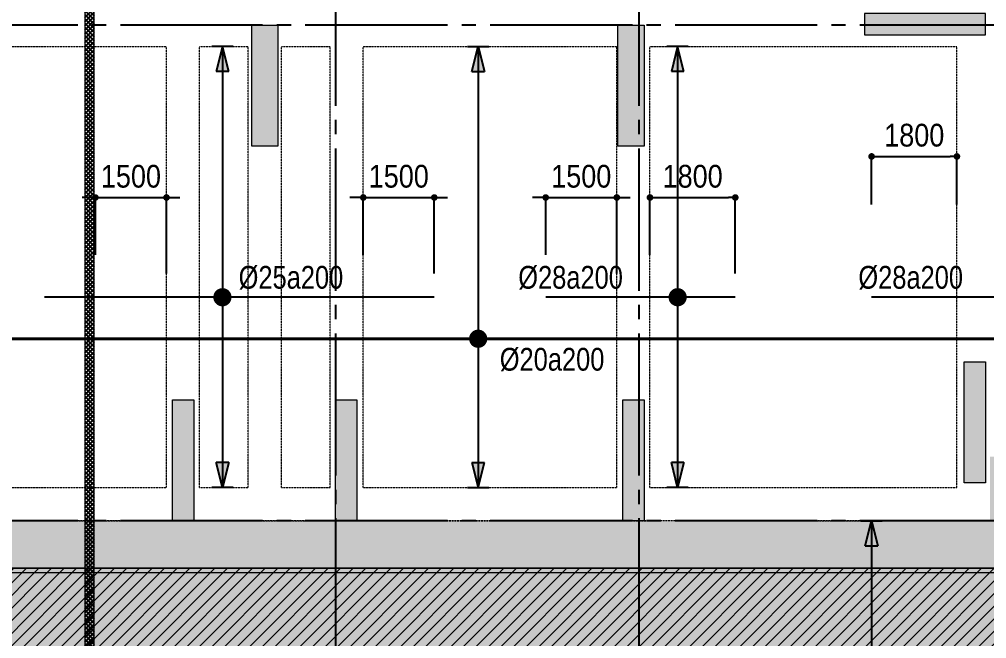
# Model space of a CAD drawing. Header units: millimetres. Extents: x -3819597 to -2591384, y 582389 to 820195.
# Drawn here: x -3717024 to -3696618, y 738096 to 751156 of the extents above; entities that cross this region are included whole.
import ezdxf
from ezdxf.enums import TextEntityAlignment as Align

# ---------------------------------------------------------------- set-up
doc = ezdxf.new("R2010")
doc.units = ezdxf.units.MM
doc.header["$MEASUREMENT"] = 0
for name, pattern in [('CENTER', [2, 1.25, -0.25, 0.25, -0.25]), ('CHG_XX_Damsan_Ham 2$0$CHG_XX_Damsan_Ham 2$0$HIDDEN', [0.375, 0.25, -0.125]), ('CHG_XX_Luoi truc$0$MB_Luoi truc$0$Center101', [13, 10, -1, 1, -1]), ('HIDDEN', [0.375, 0.25, -0.125])]:
    doc.linetypes.add(name, pattern=pattern)
doc.layers.get('0').update_dxf_attribs({"lineweight": 9})
doc.layers.get('Defpoints').update_dxf_attribs({"color": 10, "lineweight": 0})
for name, color, linetype in [('02HN. TEXT B', 1, 'Continuous'), ('08HN. SSS X', 6, 'Continuous'), ('12HN. GRID', 1, 'CENTER'), ("CHG_XX_Damsan_Ham 2$0$CHG_XX_Damsan_Ham 2$0$'S_General_Hatch_8", 8, 'Continuous'), ('CHG_XX_Luoi truc$0$Grid', 34, 'Continuous'), ('CHG_XX_Luoi truc$0$Grid Line', 8, 'CHG_XX_Luoi truc$0$MB_Luoi truc$0$Center101'), ('dim', 51, 'Continuous')]:
    doc.layers.add(name, color=color, linetype=linetype)
for name, color, linetype, lineweight in [('CHG_XX_Cot_Ham 2$0$NS-Pier-H2', 150, 'Continuous', 13), ('CHG_XX_Cot_Ham 2$0$NS-Pier-H2 @ 1', 150, 'Continuous', 13), ('CHG_XX_Cot_Ham 2$0$NS-Pier-H2 @ 150', 150, 'Continuous', 13), ("CHG_XX_Damsan_Ham 2$0$CHG_XX_Damsan_Ham 2$0$'S_General_Hidden_1 Thin", 1, 'CHG_XX_Damsan_Ham 2$0$CHG_XX_Damsan_Ham 2$0$HIDDEN', 18), ('CHG_XX_Damsan_Ham 2$0$CHG_XX_Damsan_Ham 2$0$DBAO', 3, 'Continuous', 13), ('CHG_XX_Damsan_Ham 2$0$CHG_XX_Damsan_Ham 2$0$DTE-MEP-H-SLAB TEXT', 3, 'Continuous', 0), ('CHG_XX_Damsan_Ham 2$0$CHG_XX_Damsan_Ham 2$0$HATCH', 154, 'Continuous', 9), ('CHG_XX_Damsan_Ham 2$0$CHG_XX_Damsan_Ham 2$0$mach ngung thi cong', 6, 'Continuous', 13), ('CHG_XX_Damsan_Ham 2$0$CHG_XX_Damsan_Ham 2$0$Start hatch', 8, 'Continuous', 25), ('CHG_XX_Damsan_Ham 2$0$HATCH', 57, 'Continuous', 9), ('CHG_XX_Damsan_Ham 2$0$mach ngung thi cong', 6, 'Continuous', 13), ('thep chay suot', 5, 'HIDDEN', 40)]:
    doc.layers.add(name, color=color, linetype=linetype, lineweight=lineweight)
doc.styles.add('[HN042014]STYLE', font='arial.ttf', dxfattribs={"width": 0.8})
doc.styles.add('CHG_XX_Luoi truc$0$MB_Luoi truc$0$Grid A-F$0$VNI-HelveCB', font='VHELVCB_0.TTF')
doc.styles.add('MB_Luoi truc$0$Arial_C', font='arial.ttf', dxfattribs={"width": 0.85})
doc.dimstyles.new('200', dxfattribs={"dimscale": 200, "dimtxt": 2.4, "dimasz": 0.7, "dimexe": 0.0003, "dimexo": 0, "dimgap": 1, "dimtad": 1, "dimdec": 0, "dimzin": 12, "dimdsep": 46, "dimtxsty": 'MB_Luoi truc$0$Arial_C', "dimblk": 'MB_Luoi truc$0$_Dot', "dimcen": 0.5, "dimclrd": 256, "dimclre": 8, "dimclrt": 1, "dimadec": 0, "dimazin": 0, "dimtfac": 1, "dimtdec": 0, "dimtix": 1, "dimtmove": 2, "dimatfit": 3, "dimldrblk": 'MB_Luoi truc$0$HTT Arrow 30', "dimfxl": 1, "dimtolj": 1, "dimtzin": 0, "dimlwe": -1, "dimarcsym": 0})

# ---------------------------------------------------------------- blocks, each defined once
blk = doc.blocks.new('*U707')
at = {"layer": '12HN. GRID', "linetype": 'Continuous'}
h = blk.add_hatch(color=256, dxfattribs=at)
h.dxf.hatch_style = 1
h.paths.add_polyline_path([(-44, 1877.6), (44, 1877.6), (0, 2053.6)])
h = blk.add_hatch(color=256, dxfattribs=at)
h.dxf.hatch_style = 1
h.paths.add_polyline_path([(0, -1046.4), (44, -870.4), (-44, -870.4)])
for p, q in [((-75, 2053.6), (75, 2053.6)), ((-44, 1877.6), (0, 2053.6)), ((0, 2053.6), (0, -1046.4)), ((0, 2053.6), (44, 1877.6)), ((-44, 1877.6), (44, 1877.6)), ((-44, -870.4), (44, -870.4)), ((-44, -870.4), (0, -1046.4)), ((0, -1046.4), (44, -870.4)), ((-75, -1046.4), (75, -1046.4))]:
    blk.add_line(p, q, dxfattribs=at)
at = {"layer": '12HN. GRID', "linetype": 'Continuous', "const_width": 64, "flags": 128}
blk.add_lwpolyline([(-32, 0, 1), (32, 0, 1)], format="xyb", close=True, dxfattribs=at)
at = {"layer": 'thep chay suot', "linetype": 'HIDDEN', "ltscale": 10}
blk.add_line((-6365, 0), (11547.3, 0), dxfattribs=at)
at = {"layer": '02HN. TEXT B', "linetype": 'ByBlock', "style": '[HN042014]STYLE', "width": 0.8, "flags": 8}
blk.add_attdef('0', text='', height=160, dxfattribs=at).set_placement((-351.3, 260), align=Align.MIDDLE_CENTER)
blk.add_attdef('1', text='', height=160, dxfattribs=at).set_placement((151.8, -144.2), align=Align.MIDDLE_LEFT)
at = {"layer": 'Defpoints', "color": 9, "linetype": 'ByBlock', "style": '[HN042014]STYLE', "width": 0.8, "flags": 9}
for tag, p in [('2', (-1967.4, 553.2)), ('3', (-1967.4, 148.4)), ('4', (-1967.4, -256.4)), ('5', (-1967.4, -646.8))]:
    blk.add_attdef(tag, text='', height=250, dxfattribs=at).set_placement(p, align=Align.MIDDLE_CENTER)
blk = doc.blocks.new('*U708')
at = {"layer": '12HN. GRID', "linetype": 'Continuous'}
h = blk.add_hatch(color=256, dxfattribs=at)
h.dxf.hatch_style = 1
h.paths.add_polyline_path([(-44, 12158.7), (44, 12158.7), (0, 12334.7)])
for p, q in [((-75, 12334.7), (75, 12334.7)), ((-44, 12158.7), (0, 12334.7)), ((0, 12334.7), (0, -3082)), ((0, 12334.7), (44, 12158.7)), ((-44, 12158.7), (44, 12158.7))]:
    blk.add_line(p, q, dxfattribs=at)
at = {"layer": '02HN. TEXT B', "linetype": 'ByBlock', "style": '[HN042014]STYLE', "width": 0.8, "flags": 8}
blk.add_attdef('0', text='', height=160, dxfattribs=at).set_placement((-351.3, 260), align=Align.MIDDLE_CENTER)
blk.add_attdef('1', text='', height=160, dxfattribs=at).set_placement((151.8, 180), align=Align.MIDDLE_LEFT)
at = {"layer": 'Defpoints', "color": 9, "linetype": 'ByBlock', "style": '[HN042014]STYLE', "width": 0.8, "flags": 9}
for tag, p in [('2', (-12351, -1512.2)), ('3', (-12351, -1917)), ('4', (-12351, -2321.8)), ('5', (-12351, -2712.2))]:
    blk.add_attdef(tag, text='', height=250, dxfattribs=at).set_placement(p, align=Align.MIDDLE_CENTER)
blk = doc.blocks.new('MB_Luoi truc$0$_Dot')
at = {"color": 0, "linetype": 'ByBlock', "lineweight": -2}
blk.add_line((-0.5, 0), (-1, 0), dxfattribs=at)
at = {"color": 0, "linetype": 'ByBlock', "const_width": 0.5}
blk.add_lwpolyline([(-0.25, 0, 1), (0.25, 0, 1)], format="xyb", close=True, dxfattribs=at)
blk = doc.blocks.new('*D663')
at = {"layer": 'Defpoints', "color": 0, "ltscale": 1500, "transparency": 16777216}
for p in [(-3713920, 747399), (-3715420, 746189), (-3713920, 745296)]:
    blk.add_point(p, dxfattribs=at)
at = {"layer": 'dim', "lineweight": -2, "ltscale": 1500, "transparency": 16777216}
for p, q in [((-3715560, 747399), (-3715700, 747399)), ((-3715420, 747399), (-3713920, 747399)), ((-3713780, 747399), (-3713640, 747399))]:
    blk.add_line(p, q, dxfattribs=at)
at = {"layer": 'dim', "color": 8, "ltscale": 1500, "transparency": 16777216}
for p, q in [((-3715420, 746189), (-3715420, 747399)), ((-3713920, 745799), (-3713920, 747399))]:
    blk.add_line(p, q, dxfattribs=at)
at = {"layer": 'dim', "lineweight": -2, "ltscale": 1500, "transparency": 16777216, "xscale": 140, "yscale": 140, "zscale": 140}
blk.add_blockref('MB_Luoi truc$0$_Dot', (-3715420, 747399), dxfattribs=at)
at = {"layer": 'dim', "lineweight": -2, "ltscale": 1500, "transparency": 16777216, "xscale": 140, "yscale": 140, "zscale": 140, "rotation": 180}
blk.add_blockref('MB_Luoi truc$0$_Dot', (-3713920, 747399), dxfattribs=at)
at = {"layer": 'dim', "color": 1, "ltscale": 1500, "transparency": 16777216, "insert": (-3714670, 747844), "char_height": 480, "attachment_point": 5, "style": 'MB_Luoi truc$0$Arial_C'}
blk.add_mtext('\\A1;1500', dxfattribs=at)
blk = doc.blocks.new('MB_Luoi truc$0$HTT Arrow 30')
blk.add_hatch(color=256).paths.add_polyline_path([(-2.5, 0.375), (-2.5, -0.375), (0, 0)])
at = {"color": 0, "linetype": 'ByBlock', "lineweight": -2}
for p, q in [((0, 0), (-2.5, 0.375)), ((-2.5, -0.375), (-2.5, 0.375)), ((0, 0), (-2.5, -0.375))]:
    blk.add_line(p, q, dxfattribs=at)
blk = doc.blocks.new('*D664')
at = {"layer": 'Defpoints', "color": 0, "ltscale": 1500, "transparency": 16777216}
for p in [(-3708271, 747399), (-3709770, 746189), (-3708271, 745296)]:
    blk.add_point(p, dxfattribs=at)
at = {"layer": 'dim', "lineweight": -2, "ltscale": 1500, "transparency": 16777216}
for p, q in [((-3709910, 747399), (-3710050, 747399)), ((-3709770, 747399), (-3708271, 747399)), ((-3708131, 747399), (-3707991, 747399))]:
    blk.add_line(p, q, dxfattribs=at)
at = {"layer": 'dim', "color": 8, "ltscale": 1500, "transparency": 16777216}
for p, q in [((-3709770, 746189), (-3709770, 747399)), ((-3708271, 745799), (-3708271, 747399))]:
    blk.add_line(p, q, dxfattribs=at)
at = {"layer": 'dim', "lineweight": -2, "ltscale": 1500, "transparency": 16777216, "xscale": 140, "yscale": 140, "zscale": 140}
blk.add_blockref('MB_Luoi truc$0$_Dot', (-3709770, 747399), dxfattribs=at)
at = {"layer": 'dim', "lineweight": -2, "ltscale": 1500, "transparency": 16777216, "xscale": 140, "yscale": 140, "zscale": 140, "rotation": 180}
blk.add_blockref('MB_Luoi truc$0$_Dot', (-3708271, 747399), dxfattribs=at)
at = {"layer": 'dim', "color": 1, "ltscale": 1500, "transparency": 16777216, "insert": (-3709020, 747844), "char_height": 480, "attachment_point": 5, "style": 'MB_Luoi truc$0$Arial_C'}
blk.add_mtext('\\A1;1500', dxfattribs=at)
blk = doc.blocks.new('*D665')
at = {"layer": 'Defpoints', "color": 0, "ltscale": 1500, "transparency": 16777216}
for p in [(-3704420, 747399), (-3705920, 746189), (-3704420, 745296)]:
    blk.add_point(p, dxfattribs=at)
at = {"layer": 'dim', "lineweight": -2, "ltscale": 1500, "transparency": 16777216}
for p, q in [((-3706060, 747399), (-3706200, 747399)), ((-3705920, 747399), (-3704420, 747399)), ((-3704280, 747399), (-3704140, 747399))]:
    blk.add_line(p, q, dxfattribs=at)
at = {"layer": 'dim', "color": 8, "ltscale": 1500, "transparency": 16777216}
for p, q in [((-3705920, 746189), (-3705920, 747399)), ((-3704420, 745799), (-3704420, 747399))]:
    blk.add_line(p, q, dxfattribs=at)
at = {"layer": 'dim', "lineweight": -2, "ltscale": 1500, "transparency": 16777216, "xscale": 140, "yscale": 140, "zscale": 140}
blk.add_blockref('MB_Luoi truc$0$_Dot', (-3705920, 747399), dxfattribs=at)
at = {"layer": 'dim', "lineweight": -2, "ltscale": 1500, "transparency": 16777216, "xscale": 140, "yscale": 140, "zscale": 140, "rotation": 180}
blk.add_blockref('MB_Luoi truc$0$_Dot', (-3704420, 747399), dxfattribs=at)
at = {"layer": 'dim', "color": 1, "ltscale": 1500, "transparency": 16777216, "insert": (-3705170, 747844), "char_height": 480, "attachment_point": 5, "style": 'MB_Luoi truc$0$Arial_C'}
blk.add_mtext('\\A1;1500', dxfattribs=at)
blk = doc.blocks.new('*D666')
at = {"layer": 'Defpoints', "color": 0, "ltscale": 1500, "transparency": 16777216}
for p in [(-3701921, 747399), (-3703720, 746189), (-3701921, 745296)]:
    blk.add_point(p, dxfattribs=at)
at = {"layer": 'dim', "color": 8, "ltscale": 1500, "transparency": 16777216}
for p, q in [((-3703720, 746189), (-3703720, 747399)), ((-3701921, 745799), (-3701921, 747399))]:
    blk.add_line(p, q, dxfattribs=at)
at = {"layer": 'dim', "lineweight": -2, "ltscale": 1500, "transparency": 16777216}
blk.add_line((-3703580, 747399), (-3702061, 747399), dxfattribs=at)
at = {"layer": 'dim', "lineweight": -2, "ltscale": 1500, "transparency": 16777216, "xscale": 140, "yscale": 140, "zscale": 140, "rotation": 180}
blk.add_blockref('MB_Luoi truc$0$_Dot', (-3703720, 747399), dxfattribs=at)
at = {"layer": 'dim', "lineweight": -2, "ltscale": 1500, "transparency": 16777216, "xscale": 140, "yscale": 140, "zscale": 140}
blk.add_blockref('MB_Luoi truc$0$_Dot', (-3701921, 747399), dxfattribs=at)
at = {"layer": 'dim', "color": 1, "ltscale": 1500, "transparency": 16777216, "insert": (-3702820, 747844), "char_height": 480, "attachment_point": 5, "style": 'MB_Luoi truc$0$Arial_C'}
blk.add_mtext('\\A1;1800', dxfattribs=at)
blk = doc.blocks.new('*U668')
at = {"layer": '12HN. GRID', "linetype": 'Continuous'}
h = blk.add_hatch(color=256, dxfattribs=at)
h.dxf.hatch_style = 1
h.paths.add_polyline_path([(-44, 1585.8), (44, 1585.8), (0, 1761.8)])
h = blk.add_hatch(color=256, dxfattribs=at)
h.dxf.hatch_style = 1
h.paths.add_polyline_path([(0, -1338.2), (44, -1162.2), (-44, -1162.2)])
at = {"layer": '08HN. SSS X', "linetype": 'ByBlock', "ltscale": 10}
for p, q in [((-1489.8, 0), (1251.7, 0)), ((-1489.8, 0), (-1489.8, 0)), ((1251.7, 0), (1251.7, 0))]:
    blk.add_line(p, q, dxfattribs=at)
at = {"layer": '12HN. GRID', "linetype": 'Continuous'}
for p, q in [((-75, 1761.8), (75, 1761.8)), ((-44, 1585.8), (0, 1761.8)), ((0, 1761.8), (0, -1338.2)), ((0, 1761.8), (44, 1585.8)), ((-44, 1585.8), (44, 1585.8)), ((-44, -1162.2), (44, -1162.2)), ((-44, -1162.2), (0, -1338.2)), ((0, -1338.2), (44, -1162.2)), ((-75, -1338.2), (75, -1338.2))]:
    blk.add_line(p, q, dxfattribs=at)
at = {"layer": '12HN. GRID', "linetype": 'Continuous', "const_width": 64, "flags": 128}
blk.add_lwpolyline([(-32, 0, 1), (32, 0, 1)], format="xyb", close=True, dxfattribs=at)
at = {"layer": '02HN. TEXT B', "linetype": 'ByBlock', "style": '[HN042014]STYLE', "width": 0.8, "flags": 8}
blk.add_attdef('1', text='', height=160, dxfattribs=at).set_placement((-848.4, 140), align=Align.MIDDLE_LEFT)
blk.add_attdef('0', text='', height=160, dxfattribs=at).set_placement((1102.5, 160), align=Align.MIDDLE_CENTER)
at = {"layer": 'Defpoints', "color": 9, "linetype": 'ByBlock', "style": '[HN042014]STYLE', "width": 0.8, "flags": 9}
for tag, p in [('2', (3549.9, 9127.5)), ('3', (3549.9, 8722.7)), ('4', (3549.9, 8317.9)), ('5', (3549.9, 7927.5))]:
    blk.add_attdef(tag, text='', height=250, dxfattribs=at).set_placement(p, align=Align.MIDDLE_CENTER)
blk = doc.blocks.new('*U667')
at = {"layer": '12HN. GRID', "linetype": 'Continuous'}
h = blk.add_hatch(color=256, dxfattribs=at)
h.dxf.hatch_style = 1
h.paths.add_polyline_path([(-44, 1585.8), (44, 1585.8), (0, 1761.8)])
h = blk.add_hatch(color=256, dxfattribs=at)
h.dxf.hatch_style = 1
h.paths.add_polyline_path([(0, -1338.2), (44, -1162.2), (-44, -1162.2)])
at = {"layer": '08HN. SSS X', "linetype": 'ByBlock', "ltscale": 10}
for p, q in [((-405.4, 0), (927.8, 0)), ((-405.4, 0), (-405.4, 0)), ((927.8, 0), (927.8, 0))]:
    blk.add_line(p, q, dxfattribs=at)
at = {"layer": '12HN. GRID', "linetype": 'Continuous'}
for p, q in [((-75, 1761.8), (75, 1761.8)), ((-44, 1585.8), (0, 1761.8)), ((0, 1761.8), (0, -1338.2)), ((0, 1761.8), (44, 1585.8)), ((-44, 1585.8), (44, 1585.8)), ((-44, -1162.2), (44, -1162.2)), ((-44, -1162.2), (0, -1338.2)), ((0, -1338.2), (44, -1162.2)), ((-75, -1338.2), (75, -1338.2))]:
    blk.add_line(p, q, dxfattribs=at)
at = {"layer": '12HN. GRID', "linetype": 'Continuous', "const_width": 64, "flags": 128}
blk.add_lwpolyline([(-32, 0, 1), (32, 0, 1)], format="xyb", close=True, dxfattribs=at)
at = {"layer": '02HN. TEXT B', "linetype": 'ByBlock', "style": '[HN042014]STYLE', "width": 0.8, "flags": 8}
blk.add_attdef('1', text='', height=160, dxfattribs=at).set_placement((386.2, 140), align=Align.MIDDLE_LEFT)
blk.add_attdef('0', text='', height=160, dxfattribs=at).set_placement((1102.5, 160), align=Align.MIDDLE_CENTER)
at = {"layer": 'Defpoints', "color": 9, "linetype": 'ByBlock', "style": '[HN042014]STYLE', "width": 0.8, "flags": 9}
for tag, p in [('2', (3350.9, 9127.5)), ('3', (3350.9, 8722.7)), ('4', (3350.9, 8317.9)), ('5', (3350.9, 7927.5))]:
    blk.add_attdef(tag, text='', height=250, dxfattribs=at).set_placement(p, align=Align.MIDDLE_CENTER)
blk = doc.blocks.new('*D669')
at = {"layer": 'Defpoints', "color": 0, "ltscale": 1500, "transparency": 16777216}
for p in [(-3697245, 748265), (-3699045, 747248), (-3697245, 747248)]:
    blk.add_point(p, dxfattribs=at)
at = {"layer": 'dim', "color": 8, "ltscale": 1500, "transparency": 16777216}
for p, q in [((-3699045, 747248), (-3699045, 748265)), ((-3697245, 747248), (-3697245, 748265))]:
    blk.add_line(p, q, dxfattribs=at)
at = {"layer": 'dim', "lineweight": -2, "ltscale": 1500, "transparency": 16777216}
blk.add_line((-3698905, 748265), (-3697385, 748265), dxfattribs=at)
at = {"layer": 'dim', "lineweight": -2, "ltscale": 1500, "transparency": 16777216, "xscale": 140, "yscale": 140, "zscale": 140, "rotation": 180}
blk.add_blockref('MB_Luoi truc$0$_Dot', (-3699045, 748265), dxfattribs=at)
at = {"layer": 'dim', "lineweight": -2, "ltscale": 1500, "transparency": 16777216, "xscale": 140, "yscale": 140, "zscale": 140}
blk.add_blockref('MB_Luoi truc$0$_Dot', (-3697245, 748265), dxfattribs=at)
at = {"layer": 'dim', "color": 1, "ltscale": 1500, "transparency": 16777216, "insert": (-3698145, 748710), "char_height": 480, "attachment_point": 5, "style": 'MB_Luoi truc$0$Arial_C'}
blk.add_mtext('\\A1;1800', dxfattribs=at)
blk = doc.blocks.new('*U671')
at = {"layer": '12HN. GRID', "linetype": 'Continuous'}
h = blk.add_hatch(color=256, dxfattribs=at)
h.dxf.hatch_style = 1
h.paths.add_polyline_path([(-44, 1377.4), (44, 1377.4), (0, 1553.4)])
h = blk.add_hatch(color=256, dxfattribs=at)
h.dxf.hatch_style = 1
h.paths.add_polyline_path([(0, -888.2), (44, -712.2), (-44, -712.2)])
at = {"layer": '08HN. SSS X', "linetype": 'ByBlock', "ltscale": 10}
for p, q in [((-738.7, 0), (1027.8, 0)), ((-738.7, 0), (-738.7, 0)), ((1027.8, 0), (1027.8, 0))]:
    blk.add_line(p, q, dxfattribs=at)
at = {"layer": '12HN. GRID', "linetype": 'Continuous'}
for p, q in [((-75, 1553.4), (75, 1553.4)), ((-44, 1377.4), (0, 1553.4)), ((0, 1553.4), (0, -888.2)), ((0, 1553.4), (44, 1377.4)), ((-44, 1377.4), (44, 1377.4)), ((-44, -712.2), (44, -712.2)), ((-44, -712.2), (0, -888.2)), ((0, -888.2), (44, -712.2)), ((-75, -888.2), (75, -888.2))]:
    blk.add_line(p, q, dxfattribs=at)
at = {"layer": '12HN. GRID', "linetype": 'Continuous', "const_width": 64, "flags": 128}
blk.add_lwpolyline([(-32, 0, 1), (32, 0, 1)], format="xyb", close=True, dxfattribs=at)
at = {"layer": '02HN. TEXT B', "linetype": 'ByBlock', "style": '[HN042014]STYLE', "width": 0.8, "flags": 8}
blk.add_attdef('1', text='', height=160, dxfattribs=at).set_placement((386.2, 140), align=Align.MIDDLE_LEFT)
blk.add_attdef('0', text='', height=160, dxfattribs=at).set_placement((1102.5, 160), align=Align.MIDDLE_CENTER)
at = {"layer": 'Defpoints', "color": 9, "linetype": 'ByBlock', "style": '[HN042014]STYLE', "width": 0.8, "flags": 9}
for tag, p in [('2', (3350.9, 9127.5)), ('3', (3350.9, 8722.7)), ('4', (3350.9, 8317.9)), ('5', (3350.9, 7927.5))]:
    blk.add_attdef(tag, text='', height=250, dxfattribs=at).set_placement(p, align=Align.MIDDLE_CENTER)
blk = doc.blocks.new('*U672')
at = {"layer": '12HN. GRID', "linetype": 'Continuous'}
h = blk.add_hatch(color=256, dxfattribs=at)
h.dxf.hatch_style = 1
h.paths.add_polyline_path([(-44, 2320.1), (44, 2320.1), (0, 2496.1)])
h = blk.add_hatch(color=256, dxfattribs=at)
h.dxf.hatch_style = 1
h.paths.add_polyline_path([(0, -1824.8), (44, -1648.8), (-44, -1648.8)])
at = {"layer": '08HN. SSS X', "linetype": 'ByBlock', "ltscale": 10}
for p, q in [((-834.6, 0), (831.9, 0)), ((-834.6, 0), (-834.6, 0)), ((831.9, 0), (831.9, 0))]:
    blk.add_line(p, q, dxfattribs=at)
at = {"layer": '12HN. GRID', "linetype": 'Continuous'}
for p, q in [((-75, 2496.1), (75, 2496.1)), ((-44, 2320.1), (0, 2496.1)), ((0, 2496.1), (0, -1824.8)), ((0, 2496.1), (44, 2320.1)), ((-44, 2320.1), (44, 2320.1)), ((-44, -1648.8), (44, -1648.8)), ((-44, -1648.8), (0, -1824.8)), ((0, -1824.8), (44, -1648.8)), ((-75, -1824.8), (75, -1824.8))]:
    blk.add_line(p, q, dxfattribs=at)
at = {"layer": '12HN. GRID', "linetype": 'Continuous', "const_width": 64, "flags": 128}
blk.add_lwpolyline([(-32, 0, 1), (32, 0, 1)], format="xyb", close=True, dxfattribs=at)
at = {"layer": '02HN. TEXT B', "linetype": 'ByBlock', "style": '[HN042014]STYLE', "width": 0.8, "flags": 8}
blk.add_attdef('1', text='', height=160, dxfattribs=at).set_placement((164.4, 140), align=Align.MIDDLE_LEFT)
blk.add_attdef('0', text='', height=160, dxfattribs=at).set_placement((1102.5, 160), align=Align.MIDDLE_CENTER)
at = {"layer": 'Defpoints', "color": 9, "linetype": 'ByBlock', "style": '[HN042014]STYLE', "width": 0.8, "flags": 9}
for tag, p in [('2', (3130.1, 8819.6)), ('3', (3130.1, 8414.9)), ('4', (3130.1, 8010.1)), ('5', (3130.1, 7619.6))]:
    blk.add_attdef(tag, text='', height=250, dxfattribs=at).set_placement(p, align=Align.MIDDLE_CENTER)
blk = doc.blocks.new('*U1035')
at = {"layer": 'CHG_XX_Cot_Ham 2$0$NS-Pier-H2 @ 1'}
h = blk.add_hatch(color=256, dxfattribs=at)
h.dxf.hatch_style = 1
h.paths.add_polyline_path([(450, 0), (0, 0), (0, -2550), (450, -2550)])
at = {"layer": 'CHG_XX_Cot_Ham 2$0$NS-Pier-H2 @ 150'}
h = blk.add_hatch(color=256, dxfattribs=at)
h.dxf.hatch_style = 1
h.paths.add_polyline_path([(450, 0), (0, 0), (0, -2550), (450, -2550)])
blk = doc.blocks.new('CHG_XX_Cot_Ham 2$0$Block A_C450x2250')
at = {"layer": 'CHG_XX_Cot_Ham 2$0$NS-Pier-H2'}
blk.add_lwpolyline([(450, -2550), (0, -2550), (0, 0), (450, 0)], close=True, dxfattribs=at)
blk.add_blockref('*U1035', (0, 0), dxfattribs=at)
blk = doc.blocks.new('*U1038')
at = {"layer": 'CHG_XX_Cot_Ham 2$0$NS-Pier-H2 @ 1'}
h = blk.add_hatch(color=256, dxfattribs=at)
h.dxf.hatch_style = 1
h.paths.add_polyline_path([(550, 0), (0, 0), (0, -2550), (550, -2550)])
at = {"layer": 'CHG_XX_Cot_Ham 2$0$NS-Pier-H2 @ 150'}
h = blk.add_hatch(color=256, dxfattribs=at)
h.dxf.hatch_style = 1
h.paths.add_polyline_path([(550, 0), (0, 0), (0, -2550), (550, -2550)])
blk = doc.blocks.new('CHG_XX_Cot_Ham 2$0$550x2550')
at = {"layer": 'CHG_XX_Cot_Ham 2$0$NS-Pier-H2'}
blk.add_lwpolyline([(550, -2550), (0, -2550), (0, 0), (550, 0)], close=True, dxfattribs=at)
blk.add_blockref('*U1038', (0, 0), dxfattribs=at)
blk = doc.blocks.new('*U1029')
at = {"layer": 'CHG_XX_Luoi truc$0$Grid Line'}
blk.add_line((0, 0), (0, 608), dxfattribs=at)
at = {"layer": 'CHG_XX_Luoi truc$0$Grid', "lineweight": -2, "style": 'CHG_XX_Luoi truc$0$MB_Luoi truc$0$Grid A-F$0$VNI-HelveCB'}
for tag, p in [('GRIDSUB', (0, 617)), ('GRID', (0, -9))]:
    blk.add_attdef(tag, text='', height=5, dxfattribs=at).set_placement(p, align=Align.MIDDLE)
blk = doc.blocks.new('*U1031')
at = {"layer": 'CHG_XX_Luoi truc$0$Grid Line'}
blk.add_line((0, 0), (0, 438), dxfattribs=at)
at = {"layer": 'CHG_XX_Luoi truc$0$Grid', "lineweight": -2, "style": 'CHG_XX_Luoi truc$0$MB_Luoi truc$0$Grid A-F$0$VNI-HelveCB'}
for tag, p in [('GRIDSUB', (0, 447)), ('GRID', (0, -9))]:
    blk.add_attdef(tag, text='', height=5, dxfattribs=at).set_placement(p, align=Align.MIDDLE)
blk = doc.blocks.new('CHG_XX_Luoi truc')
at = {"layer": 'CHG_XX_Luoi truc$0$Grid', "xscale": 300, "yscale": 300, "zscale": 300}
for p in [(38150, -12747), (44550, -12747)]:
    blk.add_blockref('*U1029', p, dxfattribs=at)
at = {"layer": 'CHG_XX_Luoi truc$0$Grid', "xscale": 300.0000000000013, "yscale": 300.0000000000013, "zscale": 300.0000000000013, "rotation": 90}
for p in [(110703, 141050), (110703, 130600)]:
    blk.add_blockref('*U1031', p, dxfattribs=at)
blk = doc.blocks.new('CHG_XX_Cot_Ham 2')
at = {"layer": 'CHG_XX_Cot_Ham 2$0$NS-Pier-H2'}
h = blk.add_hatch(color=256, dxfattribs=at)
h.dxf.hatch_style = 1
h.paths.add_polyline_path([(99639.2, 163400), (-10900, 163400), (-10900, 85450), (-300, 85450), (-300, 84050), (32350, 84050), (32350, -9000), (103575.5, -9000), (106050, -6022), (106050, 158254.3)])
h.paths.add_polyline_path([(99533.7, 163100), (105750, 158110.4), (105750, 90450), (105650, 90450), (105750, 90450), (105750, 13850), (105750, 13722.3), (105750, -5913.6), (103434.7, -8700), (93599.8, -8700), (93299.8, -8700), (32650, -8700), (32650, 84350), (0, 84350), (0, 85750), (-10600, 85750), (-10600, 163100), (93600, 163100)], flags=16)
for name, p in [('CHG_XX_Luoi truc', (0, 0)), ('CHG_XX_Cot_Ham 2$0$Block A_C450x2250', (51400, 133950)), ('CHG_XX_Cot_Ham 2$0$Block A_C450x2250', (51401.5, 133950)), ('CHG_XX_Cot_Ham 2$0$Block A_C450x2250', (34700, 133150)), ('CHG_XX_Cot_Ham 2$0$Block A_C450x2250', (34701.5, 133150)), ('CHG_XX_Cot_Ham 2$0$Block A_C450x2250', (38141.5, 133150)), ('CHG_XX_Cot_Ham 2$0$Block A_C450x2250', (44200, 133150)), ('CHG_XX_Cot_Ham 2$0$Block A_C450x2250', (44201.5, 133150))]:
    blk.add_blockref(name, p, dxfattribs=at)
at = {"layer": 'CHG_XX_Cot_Ham 2$0$NS-Pier-H2', "xscale": -1, "rotation": 90}
blk.add_blockref('CHG_XX_Cot_Ham 2$0$Block A_C450x2250', (49299.8, 141300), dxfattribs=at)
at = {"layer": 'Defpoints'}
for p in [(36375, 141050), (44100, 141050)]:
    blk.add_blockref('CHG_XX_Cot_Ham 2$0$550x2550', p, dxfattribs=at)
blk = doc.blocks.new('CHG_XX_Damsan_Ham 2$0$CHG_XX_Damsan_Ham 2$0$sdfsgdh')
at = {"layer": 'CHG_XX_Damsan_Ham 2$0$CHG_XX_Damsan_Ham 2$0$Start hatch', "ltscale": 0.5}
h = blk.add_hatch(dxfattribs=at)
h.set_pattern_fill('ANSI37', color=256, scale=500)
h.set_pattern_definition([(45, (170555.19, -8650), (-44.194174, 44.194174), []), (135, (170555.19, -8650), (-44.194174, -44.194174), [])])
h.paths.add_polyline_path([(43750, 200), (43550, 200), (43550, -38999), (43750, -38999)])
at = {"layer": 'CHG_XX_Damsan_Ham 2$0$CHG_XX_Damsan_Ham 2$0$DTE-MEP-H-SLAB TEXT', "color": 2, "ltscale": 0.5}
for p, q in [((43550, 200), (43550, -74750)), ((43750, -74750), (43750, 200))]:
    blk.add_line(p, q, dxfattribs=at)
blk = doc.blocks.new('CHG_XX_Damsan_Ham 2', base_point=(3089256, -609981))
at = {"layer": "CHG_XX_Damsan_Ham 2$0$CHG_XX_Damsan_Ham 2$0$'S_General_Hatch_8"}
h = blk.add_hatch(dxfattribs=at)
h.set_pattern_fill('CROSS', color=256, scale=2000)
edge = h.paths.add_edge_path()
edge.add_line((76750, 42625), (76750, 65250))
edge.add_line((76750, 65250), (76750, 65850))
edge.add_line((76750, 65850), (77900, 65850))
edge.add_line((77900, 65850), (77900, 89350))
edge.add_line((77900, 89350), (76850, 89350))
edge.add_line((76850, 89350), (76850, 90650))
edge.add_line((76850, 90650), (76852, 131950))
edge.add_line((76852, 131950), (51950, 131950))
edge.add_line((51950, 131950), (51950, 130600))
edge.add_line((51950, 130600), (22700, 130600))
edge.add_line((22700, 130600), (22700, 84050))
edge.add_line((22700, 84050), (32350, 84050))
edge.add_line((32350, 84050), (32350, 22700))
edge.add_line((32350, 22700), (76500, 22700))
edge.add_line((76500, 22700), (76500, 23518))
edge.add_line((76500, 23518), (76750, 23518))
edge.add_line((76750, 23518), (76750, 42625))
edge.add_line((76750, 42625), (76750, 43198))
at = {"layer": 'CHG_XX_Damsan_Ham 2$0$CHG_XX_Damsan_Ham 2$0$HATCH'}
h = blk.add_hatch(dxfattribs=at)
h.set_pattern_fill('ANSI31', color=256, scale=1500)
h.set_pattern_definition([(45, (-2702289.21, 609981.01), (-132.582521, 132.582521), [])])
h.paths.add_polyline_path([(32350, 25700), (73852, 25700), (73852, 127600), (25700, 127600), (25700, 84350), (23700, 84350), (23700, 129600), (75851, 129600), (75851, 23700), (32350, 23700)])
at = {"layer": "CHG_XX_Damsan_Ham 2$0$CHG_XX_Damsan_Ham 2$0$'S_General_Hidden_1 Thin", "ltscale": 10}
for p, q in [((29225, 140600), (34575, 140600)), ((34575, 131300), (34575, 140600)), ((35275, 140600), (36300, 140600)), ((35275, 131300), (35275, 140600)), ((36300, 131300), (36300, 140600)), ((37000, 140600), (38025, 140600)), ((37000, 131300), (37000, 140600)), ((38025, 131300), (38025, 140600)), ((38725, 140600), (44075, 140600)), ((38725, 131300), (38725, 140600)), ((44075, 131300), (44075, 140600)), ((44775, 140600), (51250, 140600)), ((44775, 131300), (44775, 140600)), ((51250, 131300), (51250, 140600)), ((29225, 131300), (34575, 131300)), ((35275, 131300), (36300, 131300)), ((37000, 131300), (38025, 131300)), ((38725, 131300), (44075, 131300)), ((44775, 131300), (51250, 131300)), ((51950, 130600), (22700, 130600)), ((29450, 130600), (37950, 130600)), ((38650, 130600), (44750, 130600)), ((45450, 130600), (51250, 130600))]:
    blk.add_line(p, q, dxfattribs=at)
at = {"layer": 'CHG_XX_Damsan_Ham 2$0$CHG_XX_Damsan_Ham 2$0$HATCH'}
blk.add_lwpolyline([(32350, 25700), (73852, 25700), (73852, 127600), (25700, 127600), (25700, 84350), (23700, 84350), (23700, 129600), (75851, 129600), (75851, 23700), (32350, 23700), (32350, 25700)], dxfattribs=at)
at = {"layer": 'CHG_XX_Damsan_Ham 2$0$CHG_XX_Damsan_Ham 2$0$mach ngung thi cong'}
blk.add_lwpolyline([(23700, 90148), (-100, 90150), (-100, 153400), (99650, 153400), (99650, 71950), (75851, 71950), (75851, 88800), (75851, 88800), (75851, 129600), (23700, 129600)], close=True, dxfattribs=at)
at = {"layer": 'CHG_XX_Damsan_Ham 2$0$mach ngung thi cong'}
blk.add_lwpolyline([(23900, 90148), (-100, 90150), (-100, 153400), (99650, 153400), (99650, 71950), (75549, 71950), (75549, 88800), (75549, 88800), (75549, 129500), (23900, 129500)], close=True, dxfattribs=at)
at = {"layer": 'CHG_XX_Damsan_Ham 2$0$CHG_XX_Damsan_Ham 2$0$DBAO'}
blk.add_blockref('CHG_XX_Cot_Ham 2', (0, 0), dxfattribs=at)
at = {"layer": 'CHG_XX_Damsan_Ham 2$0$CHG_XX_Damsan_Ham 2$0$DTE-MEP-H-SLAB TEXT'}
blk.add_blockref('CHG_XX_Damsan_Ham 2$0$CHG_XX_Damsan_Ham 2$0$sdfsgdh', (-10700, 160900), dxfattribs=at)
at = {"layer": 'CHG_XX_Damsan_Ham 2$0$HATCH'}
blk.add_blockref('CHG_XX_Cot_Ham 2', (0, 0), dxfattribs=at)

msp = doc.modelspace()

# ---------------------------------------------------------------- block references
at = {"layer": '08HN. SSS X', "linetype": 'Continuous'}
ref = msp.add_blockref('*U672', (-3696227.4, 756130.5), dxfattribs=dict(at, xscale=-3, yscale=3, zscale=3))
ref.add_attrib('1', '%%c25a200', dxfattribs={"layer": '02HN. TEXT B', "linetype": 'ByBlock', "height": 480, "style": '[HN042014]STYLE', "width": 0.8}).set_placement((-3698924, 756550.5), align=Align.MIDDLE_LEFT)
ref = msp.add_blockref('*U668', (-3712739.8, 745295.7), dxfattribs=dict(at, xscale=-3, yscale=3, zscale=3))
ref.add_attrib('1', '%%c25a200', dxfattribs={"layer": '02HN. TEXT B', "linetype": 'ByBlock', "height": 480, "style": '[HN042014]STYLE', "width": 0.8}).set_placement((-3712398.1, 745715.7), align=Align.MIDDLE_LEFT)
ref = msp.add_blockref('*U667', (-3703136.6, 745295.7), dxfattribs=dict(at, xscale=-3, yscale=3, zscale=3))
ref.add_attrib('1', '%%c28a200', dxfattribs={"layer": '02HN. TEXT B', "linetype": 'ByBlock', "height": 480, "style": '[HN042014]STYLE', "width": 0.8}).set_placement((-3706498.6, 745715.7), align=Align.MIDDLE_LEFT)
ref = msp.add_blockref('*U671', (-3695961.6, 745295.7), dxfattribs=dict(at, xscale=-3, yscale=3, zscale=3))
ref.add_attrib('1', '%%c28a200', dxfattribs={"layer": '02HN. TEXT B', "linetype": 'ByBlock', "height": 480, "style": '[HN042014]STYLE', "width": 0.8}).set_placement((-3699323.6, 745715.7), align=Align.MIDDLE_LEFT)
at = {"layer": 'dim', "ltscale": 1500}
msp.add_blockref('CHG_XX_Damsan_Ham 2', (-659239.3, 0), dxfattribs=at)
at = {"layer": 'thep chay suot'}
ref = msp.add_blockref('*U707', (-3707344.6, 744420.3), dxfattribs=dict(at, xscale=3, yscale=3, zscale=3))
ref.add_attrib('1', '%%c20a200', dxfattribs={"layer": '02HN. TEXT B', "linetype": 'ByBlock', "height": 480, "style": '[HN042014]STYLE', "width": 0.8}).set_placement((-3706889.2, 743987.6), align=Align.MIDDLE_LEFT)
at = {"layer": 'thep chay suot', "xscale": 3, "yscale": 3, "zscale": 3}
msp.add_blockref('*U708', (-3699048.2, 703577), dxfattribs=at)

# ---------------------------------------------------------------- dimensions: what is measured, and where the dimension line sits
at = {"layer": 'dim', "ltscale": 1500}
for base, p1, p2, picture, middle in [((-3697245.2, 748264.5), (-3699044.9, 747247.8), (-3697245.2, 747247.8), '*D669', (-3698145, 748709.6)), ((-3713920.2, 747399), (-3715419.9, 746189.4), (-3713920.2, 745295.7), '*D663', (-3714670, 747844)), ((-3708270.5, 747399), (-3709770.2, 746189.4), (-3708270.5, 745295.7), '*D664', (-3709020.4, 747844)), ((-3704420.2, 747399), (-3705919.9, 746189.4), (-3704420.2, 745295.7), '*D665', (-3705170, 747844)), ((-3701920.5, 747399), (-3703720.2, 746189.4), (-3701920.5, 745295.7), '*D666', (-3702820.4, 747844))]:
    dim = msp.add_linear_dim(base=base, p1=p1, p2=p2, dimstyle='200', override={"dimfxl": 8, "dimfxlon": 1, "dimarcsym": 1}, dxfattribs=at)
    dim.commit()
    dim.dimension.update_dxf_attribs({"geometry": picture, "text_midpoint": middle})

doc.saveas('drawing.dxf')
